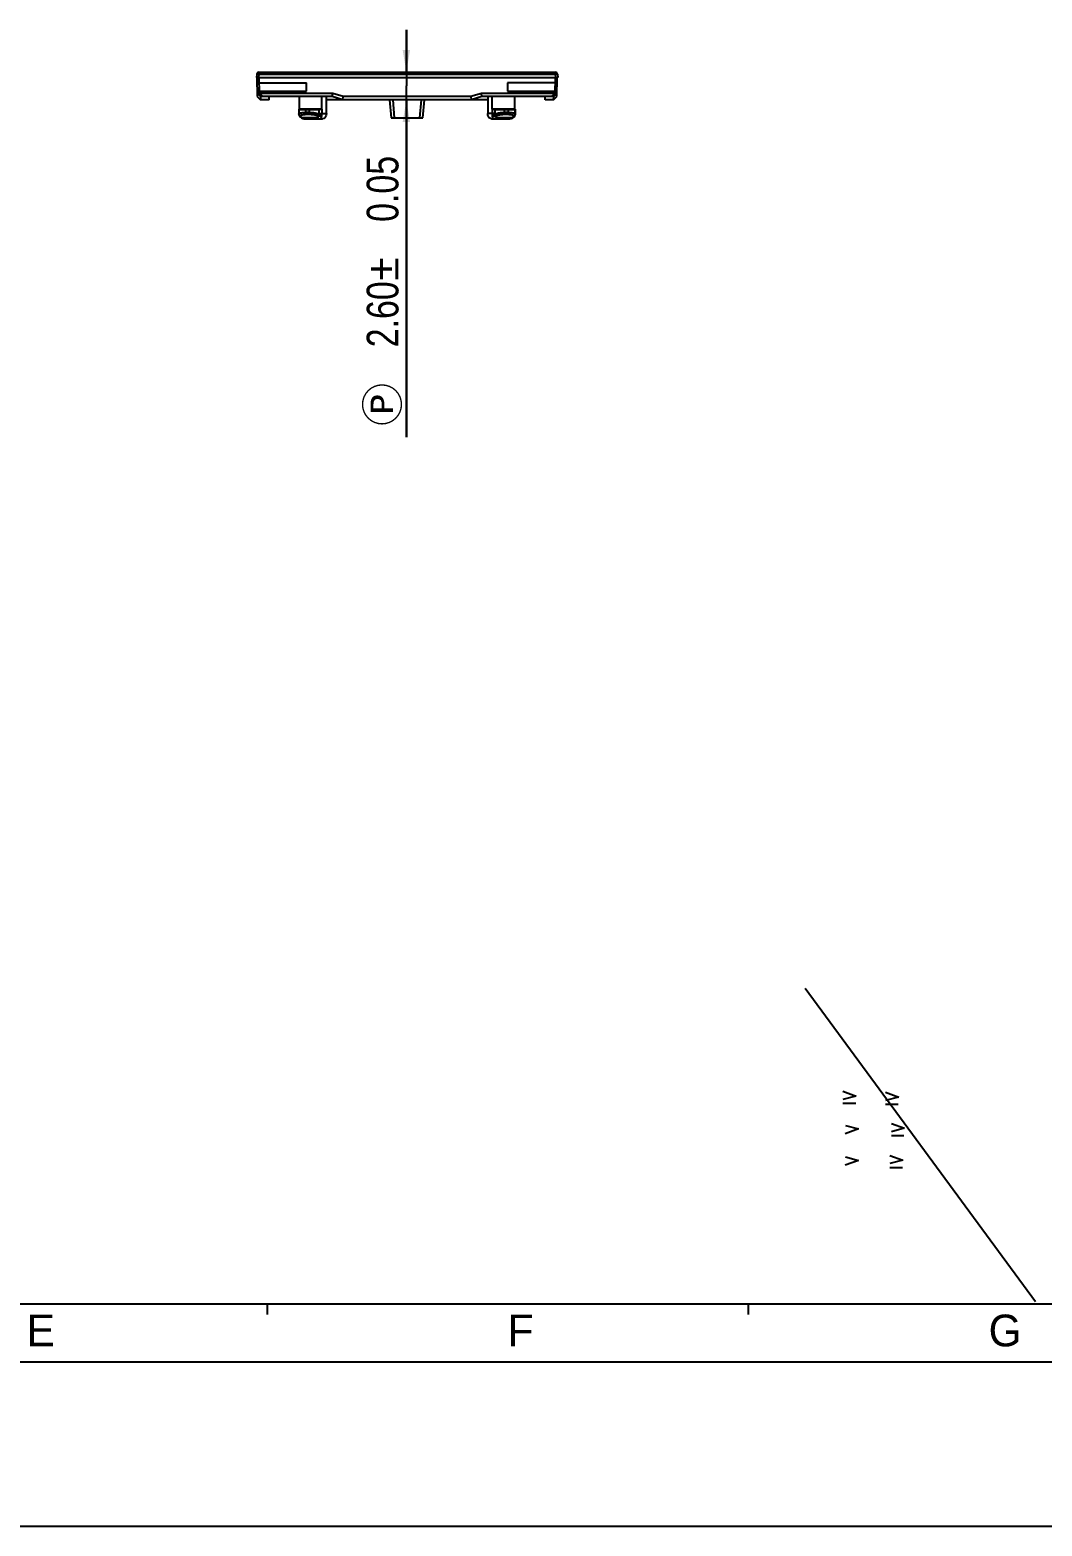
# Model space of a CAD drawing. Header units: millimetres. Extents: x 0 to 420, y 0 to 297.
# Drawn here: x 228.6 to 324.3, y 0 to 141.5 of the extents above; entities that cross this region are included whole.
import ezdxf
from ezdxf.enums import TextEntityAlignment as Align

# ---------------------------------------------------------------- set-up
doc = ezdxf.new("R2010")
doc.units = ezdxf.units.MM
doc.header["$LTSCALE"] = 23.1
doc.layers.get('0').update_dxf_attribs({"linetype": 'CONTINUOUS'})
doc.layers.add('FEATURE', color=7, linetype='CONTINUOUS')
doc.styles.get("Standard").update_dxf_attribs({"font": 'txt', "width": 0.8})
doc.styles.add('TEXTSTYLE_2', font='txt')
doc.styles.add('TEXTSTYLE_3', font='symbol_asme.ttf')
doc.dimstyles.new('DIMSTYLE_1', dxfattribs={"dimtxt": 3, "dimasz": 2.1, "dimexe": 2, "dimexo": 1, "dimgap": 0.75, "dimtad": 1, "dimzin": 0, "dimdsep": 46, "dimtxsty": 'STANDARD', "dimblk": '_FILLED', "dimblk1": '_FILLED', "dimblk2": '_FILLED', "dimcen": 0.09, "dimazin": 0, "dimtol": 1, "dimtp": 0.05, "dimtm": 0.05, "dimtfac": 1, "dimtofl": 0, "dimtmove": 0, "dimatfit": 3, "dimldrblk": '_FILLED', "dimfxl": 1, "dimtolj": 1, "dimtzin": 0, "dimarcsym": 0})

# ---------------------------------------------------------------- blocks, each defined once
blk = doc.blocks.new('SYM301_BL0', base_point=(310.53, 34.5))
at = {"color": 7, "linetype": 'CONTINUOUS'}
for p, q in [((309.91, 35.07), (311.15, 34.61)), ((311.12, 34.61), (309.91, 34.29)), ((309.91, 33.93), (311.1, 33.93))]:
    blk.add_line(p, q, dxfattribs=at)
blk = doc.blocks.new('SYM301_BL1', base_point=(310.67, 37.51))
at = {"color": 7, "linetype": 'CONTINUOUS'}
for p, q in [((310.05, 38.08), (311.29, 37.62)), ((311.26, 37.62), (310.05, 37.3)), ((310.05, 36.94), (311.24, 36.94))]:
    blk.add_line(p, q, dxfattribs=at)
blk = doc.blocks.new('SYM301_BL2', base_point=(310.12, 40.46))
at = {"color": 7, "linetype": 'CONTINUOUS'}
for p, q in [((309.5, 41.03), (310.74, 40.57)), ((310.72, 40.57), (309.5, 40.25)), ((309.5, 39.89), (310.7, 39.89))]:
    blk.add_line(p, q, dxfattribs=at)
blk = doc.blocks.new('SYM001_BL3', base_point=(306.31, 34.52))
at = {"color": 7, "linetype": 'CONTINUOUS'}
for p, q in [((306.93, 34.59), (305.69, 34.13)), ((305.71, 34.91), (306.93, 34.59))]:
    blk.add_line(p, q, dxfattribs=at)
blk = doc.blocks.new('SYM001_BL4', base_point=(306.31, 37.48))
at = {"color": 7, "linetype": 'CONTINUOUS'}
for p, q in [((306.93, 37.56), (305.69, 37.09)), ((305.72, 37.87), (306.93, 37.56))]:
    blk.add_line(p, q, dxfattribs=at)
blk = doc.blocks.new('SYM301_BL5', base_point=(306.09, 40.56))
at = {"color": 7, "linetype": 'CONTINUOUS'}
for p, q in [((305.47, 41.13), (306.71, 40.67)), ((306.69, 40.67), (305.47, 40.36)), ((305.47, 39.99), (306.67, 39.99))]:
    blk.add_line(p, q, dxfattribs=at)
blk = doc.blocks.new('_FILLED')
at = {"color": 0, "linetype": 'BYBLOCK'}
blk.add_solid([(0, 0), (-1, 0.167), (-1, -0.167)], dxfattribs=at)
blk = doc.blocks.new('*D8')
at = {"color": 7, "linetype": 'CONTINUOUS'}
for p, q in [((264.17, 137.51), (264.17, 141.51)), ((264.17, 141.51), (264.17, 136.21)), ((264.17, 103), (264.17, 136.21)), ((264.17, 134.91), (264.17, 103))]:
    blk.add_line(p, q, dxfattribs=at)
at = {"color": 7, "linetype": 'CONTINUOUS', "xscale": 2.1, "yscale": 2.1, "zscale": 2.1}
for p, rotation in [((264.17, 137.51), 270), ((264.17, 134.91), 90)]:
    blk.add_blockref('_FILLED', p, dxfattribs=dict(at, rotation=rotation))
at = {"color": 7, "linetype": 'CONTINUOUS', "width": 0.8}
for s, p in [('0.05', (263.42, 129.6)), ('2.60', (263.42, 117.74))]:
    blk.add_text(s, height=3, rotation=90, dxfattribs=at).set_placement(p, align=Align.RIGHT)
at = {"color": 7, "linetype": 'CONTINUOUS', "style": 'TEXTSTYLE_3'}
for s, p in [('±', (263.42, 120)), ('Ⓟ', (263.42, 108.14))]:
    blk.add_text(s, height=3, rotation=90, dxfattribs=at).set_placement(p, align=Align.RIGHT)

msp = doc.modelspace()

# ---------------------------------------------------------------- linework, layer by layer
at = {"color": 7, "linetype": 'CONTINUOUS'}
for p, q in [((301.887, 50.885), (323.683, 21.229)), ((396, 21), (23.5, 21)), ((251, 21), (251, 20)), ((296.5, 21), (296.5, 20)), ((401, 15.5), (19, 15.5)), ((0, 0), (420, 0))]:
    msp.add_line(p, q, dxfattribs=at)
at = {"layer": 'FEATURE', "color": 7, "linetype": 'CONTINUOUS'}
for p, q in [((250.014, 137.331), (249.986, 137.014)), ((250.213, 137.331), (250.186, 137.014)), ((250.213, 137.514), (250.213, 137.331)), ((250.213, 137.514), (278.259, 137.514)), ((250.213, 137.331), (278.259, 137.331)), ((278.259, 137.514), (278.259, 137.331)), ((278.259, 137.331), (278.287, 137.014)), ((278.459, 137.331), (278.486, 137.014)), ((249.986, 137.014), (278.486, 137.014)), ((250.036, 137.014), (250.068, 135.213)), ((250.045, 136.514), (254.736, 136.514)), ((250.263, 135.514), (250.236, 137.014)), ((254.736, 135.714), (254.736, 136.514)), ((278.428, 136.514), (273.736, 136.514)), ((273.736, 136.514), (273.736, 135.714)), ((278.237, 137.014), (278.21, 135.514)), ((278.405, 135.213), (278.436, 137.014)), ((250.059, 135.714), (254.736, 135.714)), ((250.368, 135.214), (250.063, 135.513)), ((250.068, 135.213), (250.373, 134.914)), ((250.578, 135.214), (250.273, 135.513)), ((257.201, 135.513), (250.273, 135.513)), ((250.368, 135.214), (250.373, 134.914)), ((257.156, 135.214), (250.368, 135.214)), ((251.186, 134.914), (250.373, 134.914)), ((251.186, 134.914), (251.186, 135.214)), ((254.054, 134.014), (254.054, 135.214)), ((256.175, 134.014), (256.175, 135.214)), ((256.6, 133.614), (256.6, 135.214)), ((271.873, 134.914), (256.6, 134.914)), ((257.156, 135.214), (257.201, 135.513)), ((258.156, 134.914), (257.156, 135.214)), ((258.201, 135.213), (257.201, 135.513)), ((258.156, 134.914), (258.201, 135.213)), ((270.272, 135.213), (258.201, 135.213)), ((262.584, 134.914), (262.732, 133.214)), ((262.882, 134.914), (263.031, 133.214)), ((265.442, 133.214), (265.59, 134.914)), ((265.741, 133.214), (265.889, 134.914)), ((271.272, 135.513), (270.272, 135.213)), ((270.272, 135.213), (270.316, 134.914)), ((271.316, 135.214), (270.316, 134.914)), ((278.2, 135.513), (271.272, 135.513)), ((271.316, 135.214), (271.272, 135.513)), ((278.105, 135.214), (271.316, 135.214)), ((271.873, 135.214), (271.873, 133.614)), ((272.297, 134.014), (272.297, 135.214)), ((273.736, 135.714), (278.414, 135.714)), ((274.419, 134.014), (274.419, 135.214)), ((277.286, 134.914), (277.286, 135.214)), ((278.1, 134.914), (277.286, 134.914)), ((277.895, 135.214), (278.2, 135.513)), ((278.1, 134.914), (278.105, 135.214)), ((278.1, 134.914), (278.405, 135.213)), ((278.105, 135.214), (278.41, 135.513)), ((253.988, 134.004), (253.988, 133.614)), ((253.988, 134.004), (253.995, 134.002)), ((253.988, 133.614), (253.991, 133.537)), ((253.995, 133.614), (253.988, 133.614)), ((254, 133.561), (253.991, 133.537)), ((253.995, 134.002), (253.995, 133.614)), ((253.997, 133.578), (254, 133.561)), ((254, 133.561), (254.022, 133.491)), ((254.022, 133.491), (254.064, 133.427)), ((254.03, 133.589), (254.043, 133.599)), ((254.051, 133.379), (254.115, 133.305)), ((256.175, 134.014), (254.054, 134.014)), ((254.064, 133.427), (254.124, 133.373)), ((254.115, 133.305), (254.241, 133.201)), ((254.319, 133.994), (254.47, 133.993)), ((254.344, 133.226), (255.758, 133.226)), ((254.47, 133.993), (255.108, 133.993)), ((254.51, 133.114), (256.246, 133.114)), ((254.655, 133.719), (254.655, 133.993)), ((254.655, 133.719), (255.009, 133.719)), ((254.702, 133.531), (255.055, 133.531)), ((255.009, 133.719), (255.009, 133.993)), ((255.108, 133.993), (255.372, 133.994)), ((255.372, 133.994), (255.594, 133.996)), ((255.594, 133.996), (255.72, 133.997)), ((255.72, 133.997), (255.828, 133.999)), ((255.828, 133.999), (255.922, 134.002)), ((255.922, 133.614), (255.922, 134.002)), ((255.922, 133.614), (256.6, 133.614)), ((256.175, 134.014), (256.197, 134.015)), ((256.197, 133.614), (256.197, 134.015)), ((262.732, 133.214), (265.741, 133.214)), ((272.551, 133.614), (271.873, 133.614)), ((272.227, 133.114), (273.963, 133.114)), ((272.276, 134.015), (272.297, 134.014)), ((272.276, 134.015), (272.276, 133.614)), ((274.419, 134.014), (272.297, 134.014)), ((272.551, 134.002), (272.551, 133.614)), ((272.715, 133.226), (274.129, 133.226)), ((272.739, 133.998), (272.878, 133.996)), ((272.878, 133.996), (273.023, 133.994)), ((273.023, 133.994), (273.272, 133.993)), ((273.272, 133.993), (273.92, 133.993)), ((273.418, 133.531), (273.771, 133.531)), ((273.464, 133.719), (273.464, 133.993)), ((273.464, 133.719), (273.818, 133.719)), ((273.818, 133.719), (273.818, 133.993)), ((273.92, 133.993), (274.169, 133.994)), ((274.169, 133.994), (274.293, 133.995)), ((274.408, 133.427), (274.349, 133.373)), ((274.451, 133.491), (274.408, 133.427)), ((274.473, 133.561), (274.451, 133.491)), ((274.462, 133.572), (274.473, 133.561)), ((274.473, 133.561), (274.482, 133.537)), ((274.478, 134.002), (274.485, 134.004)), ((274.478, 133.614), (274.478, 134.002)), ((274.478, 133.614), (274.485, 133.614)), ((274.478, 133.596), (274.478, 133.614)), ((274.482, 133.537), (274.485, 133.614)), ((274.485, 133.614), (274.485, 134.004))]:
    msp.add_line(p, q, dxfattribs=at)
for points in [[(250.014, 137.331), (250.03, 137.336), (250.073, 137.338), (250.138, 137.336), (250.213, 137.331)], [(278.259, 137.331), (278.335, 137.336), (278.4, 137.338), (278.443, 137.336), (278.459, 137.331)], [(250.063, 135.514), (250.078, 135.513), (250.121, 135.511), (250.187, 135.513), (250.263, 135.514)], [(278.21, 135.514), (278.286, 135.513), (278.352, 135.511), (278.396, 135.513), (278.41, 135.514)], [(253.995, 134.002), (254.011, 134), (254.036, 133.999)], [(253.995, 133.614), (253.995, 133.596), (253.997, 133.578)], [(254, 133.561), (254.008, 133.57), (254.018, 133.579), (254.03, 133.589)], [(254.036, 133.999), (254.068, 133.998), (254.107, 133.997), (254.151, 133.996), (254.201, 133.995), (254.319, 133.994)], [(254.043, 133.599), (254.058, 133.608), (254.074, 133.618), (254.093, 133.628), (254.113, 133.638), (254.137, 133.648), (254.164, 133.658), (254.193, 133.667), (254.227, 133.676), (254.263, 133.685), (254.304, 133.693), (254.349, 133.7), (254.399, 133.706), (254.454, 133.711), (254.515, 133.715), (254.582, 133.718), (254.655, 133.719)], [(254.051, 133.379), (254.109, 133.311), (254.237, 133.203), (254.378, 133.134), (254.51, 133.114)], [(254.051, 133.379), (254.073, 133.368), (254.124, 133.373)], [(254.124, 133.373), (254.129, 133.382), (254.134, 133.392), (254.141, 133.401), (254.15, 133.411), (254.16, 133.421), (254.172, 133.431), (254.187, 133.441), (254.203, 133.451), (254.223, 133.461), (254.245, 133.47), (254.271, 133.48), (254.3, 133.489), (254.333, 133.498), (254.37, 133.505), (254.412, 133.513), (254.458, 133.519), (254.51, 133.524), (254.568, 133.528), (254.631, 133.53), (254.702, 133.531)], [(254.124, 133.373), (254.163, 133.328), (254.209, 133.286), (254.257, 133.254), (254.303, 133.233), (254.344, 133.226)], [(254.344, 133.226), (254.39, 133.165), (254.447, 133.127), (254.51, 133.114)], [(254.384, 133.133), (254.389, 133.131), (254.51, 133.114)], [(254.655, 133.719), (254.661, 133.652), (254.676, 133.588), (254.702, 133.531)], [(255.009, 133.719), (255.014, 133.652), (255.03, 133.588), (255.055, 133.531)], [(255.009, 133.719), (255.078, 133.718), (255.143, 133.716), (255.205, 133.712), (255.262, 133.708), (255.316, 133.702), (255.368, 133.696), (255.416, 133.689), (255.461, 133.682), (255.504, 133.673), (255.545, 133.665), (255.583, 133.656), (255.619, 133.647), (255.654, 133.638), (255.686, 133.629), (255.716, 133.62), (255.746, 133.61), (255.775, 133.601)], [(255.055, 133.531), (255.122, 133.531), (255.184, 133.528), (255.242, 133.525), (255.296, 133.521), (255.347, 133.515), (255.394, 133.509), (255.438, 133.502), (255.479, 133.494), (255.518, 133.486), (255.553, 133.478), (255.586, 133.469), (255.617, 133.46), (255.645, 133.451), (255.671, 133.441), (255.695, 133.432), (255.717, 133.423), (255.737, 133.414), (255.757, 133.404), (255.775, 133.395), (255.793, 133.385), (255.811, 133.373)], [(255.758, 133.226), (255.792, 133.233), (255.815, 133.255), (255.826, 133.289), (255.823, 133.331), (255.811, 133.373)], [(255.758, 133.226), (255.805, 133.165), (255.861, 133.127), (255.924, 133.114)], [(255.775, 133.601), (255.832, 133.582), (255.864, 133.572), (255.902, 133.561)], [(255.902, 133.561), (255.862, 133.491), (255.831, 133.427), (255.811, 133.373)], [(255.811, 133.373), (255.902, 133.368), (256.003, 133.386), (256.1, 133.425), (256.182, 133.481)], [(255.902, 133.561), (255.913, 133.578), (255.92, 133.596), (255.922, 133.614)], [(255.902, 133.561), (256.002, 133.529), (256.1, 133.502), (256.182, 133.481)], [(255.924, 133.114), (256.014, 133.132), (256.09, 133.186), (256.146, 133.272), (256.176, 133.376), (256.182, 133.481)], [(256.182, 133.481), (256.19, 133.526), (256.196, 133.57), (256.197, 133.614)], [(256.6, 133.614), (256.582, 133.459), (256.532, 133.32), (256.454, 133.209), (256.355, 133.138), (256.246, 133.114)], [(272.227, 133.114), (272.118, 133.138), (272.019, 133.209), (271.941, 133.32), (271.891, 133.459), (271.873, 133.614)], [(272.276, 133.614), (272.277, 133.57), (272.283, 133.526), (272.291, 133.481)], [(272.571, 133.561), (272.471, 133.529), (272.373, 133.502), (272.291, 133.482)], [(272.291, 133.482), (272.373, 133.425), (272.47, 133.386), (272.571, 133.368), (272.662, 133.373)], [(272.291, 133.481), (272.299, 133.367), (272.331, 133.263), (272.386, 133.182), (272.46, 133.131), (272.549, 133.114)], [(272.715, 133.226), (272.668, 133.165), (272.612, 133.127), (272.549, 133.114)], [(272.551, 134.002), (272.611, 134), (272.739, 133.998)], [(272.551, 133.614), (272.553, 133.596), (272.56, 133.578), (272.571, 133.561)], [(272.571, 133.561), (272.601, 133.57), (272.631, 133.579), (272.69, 133.599)], [(272.571, 133.561), (272.611, 133.491), (272.642, 133.427), (272.662, 133.373)], [(272.662, 133.373), (272.649, 133.328), (272.648, 133.286), (272.659, 133.254), (272.682, 133.233), (272.715, 133.226)], [(272.662, 133.373), (272.676, 133.382), (272.692, 133.392), (272.71, 133.401), (272.73, 133.411), (272.751, 133.421), (272.774, 133.431), (272.8, 133.441), (272.828, 133.451), (272.859, 133.461), (272.892, 133.47), (272.929, 133.48), (272.968, 133.489), (273.011, 133.498), (273.057, 133.505), (273.107, 133.513), (273.16, 133.519), (273.218, 133.524), (273.28, 133.528), (273.347, 133.53), (273.418, 133.531)], [(272.69, 133.599), (272.72, 133.608), (272.752, 133.618), (272.785, 133.628), (272.82, 133.638), (272.857, 133.648), (272.897, 133.658), (272.939, 133.667), (272.984, 133.676), (273.031, 133.685), (273.082, 133.693), (273.136, 133.7), (273.193, 133.706), (273.255, 133.711), (273.32, 133.715), (273.39, 133.718), (273.464, 133.719)], [(273.464, 133.719), (273.459, 133.652), (273.443, 133.588), (273.418, 133.531)], [(273.818, 133.719), (273.812, 133.652), (273.797, 133.588), (273.771, 133.531)], [(273.771, 133.531), (273.837, 133.531), (273.897, 133.528), (273.951, 133.525), (274, 133.521), (274.045, 133.515), (274.085, 133.509), (274.121, 133.502), (274.153, 133.494), (274.183, 133.486), (274.209, 133.478), (274.232, 133.469), (274.252, 133.46), (274.27, 133.451), (274.285, 133.441), (274.299, 133.432), (274.31, 133.423), (274.32, 133.414), (274.329, 133.404), (274.337, 133.395), (274.343, 133.385), (274.349, 133.373)], [(273.818, 133.719), (273.886, 133.718), (273.949, 133.716), (274.006, 133.712), (274.058, 133.708), (274.106, 133.702), (274.149, 133.696), (274.189, 133.689), (274.225, 133.682), (274.258, 133.673), (274.287, 133.665), (274.314, 133.656), (274.338, 133.647), (274.36, 133.638), (274.379, 133.629), (274.396, 133.62), (274.412, 133.61), (274.426, 133.601), (274.439, 133.592), (274.451, 133.582), (274.462, 133.572)], [(273.963, 133.114), (274.084, 133.131), (274.228, 133.198), (274.358, 133.305), (274.422, 133.379)], [(274.129, 133.226), (274.083, 133.165), (274.026, 133.127), (273.963, 133.114)], [(274.089, 133.133), (274.095, 133.134), (274.169, 133.171)], [(274.129, 133.226), (274.171, 133.233), (274.218, 133.255), (274.268, 133.289), (274.313, 133.331), (274.349, 133.373)], [(274.293, 133.995), (274.344, 133.996), (274.389, 133.997), (274.427, 133.998), (274.457, 134), (274.478, 134.002)], [(274.349, 133.373), (274.4, 133.368), (274.422, 133.379)], [(274.361, 133.309), (274.364, 133.311), (274.422, 133.379)], [(274.473, 133.561), (274.476, 133.578), (274.478, 133.596)]]:
    msp.add_lwpolyline(points, dxfattribs=at)
for centre, radius, start, end in [((250.213, 137.314), 0.2, 90, 175), ((278.259, 137.314), 0.2, 5, 90), ((254.29, 133.561), 0.3, 184.5451, 217.20649), ((274.183, 133.561), 0.3, 322.79117, 355.45562)]:
    msp.add_arc(centre, radius, start, end, dxfattribs=at)
for centre, major_axis, ratio, start_param, end_param in [((250.055, 135.941), (0.372, -0.372), 0.5706326, -0.5464194, -0.5186748), ((278.418, 135.941), (0.372, 0.372), 0.5706326, -2.6229179, -2.5951733), ((254.288, 134.015), (0.3, 0.011), 0.037007, 2.4578302, 3.1402192), ((255.985, 134.015), (0.3, 0.011), 0.037007, -1.7843004, -0.8897804), ((272.488, 134.015), (0.3, -0.011), 0.037007, -2.2518122, -1.3572922), ((274.185, 134.015), (0.3, -0.011), 0.037007, 0.0013735, 0.6837625)]:
    msp.add_ellipse(centre, major_axis=major_axis, ratio=ratio, start_param=start_param, end_param=end_param, dxfattribs=at)

# ---------------------------------------------------------------- block references
at = {"color": 7, "linetype": 'CONTINUOUS'}
for name, p in [('SYM301_BL5', (306.094, 40.562)), ('SYM301_BL2', (310.124, 40.461)), ('SYM001_BL4', (306.315, 37.483)), ('SYM301_BL1', (310.669, 37.511)), ('SYM001_BL3', (306.306, 34.521)), ('SYM301_BL0', (310.529, 34.496))]:
    msp.add_blockref(name, p, dxfattribs=at)

# ---------------------------------------------------------------- texts
at = {"color": 7, "linetype": 'CONTINUOUS', "char_height": 3, "width": 3, "attachment_point": 1, "line_spacing_factor": 0.9, "style": 'TEXTSTYLE_2'}
for s, insert in [('E', (228.25, 20)), ('F', (273.75, 20)), ('G', (319.25, 20))]:
    msp.add_mtext(s, dxfattribs=dict(at, insert=insert))

# ---------------------------------------------------------------- dimensions: what is measured, and where the dimension line sits
at = {"color": 7, "linetype": 'CONTINUOUS'}
dim = msp.add_linear_dim(base=(264.169, 134.914), p1=(250.213, 137.514), p2=(258.156, 134.914), angle=270, text='{\\fSymbol_ASME;\\W1.0;Ⓟ}<>', dimstyle='DIMSTYLE_1', dxfattribs=at)
dim.commit()
dim.dimension.update_dxf_attribs({"geometry": '*D8', "text_midpoint": (264.169, 116.302), "dimtype": 160})

doc.saveas('drawing.dxf')
